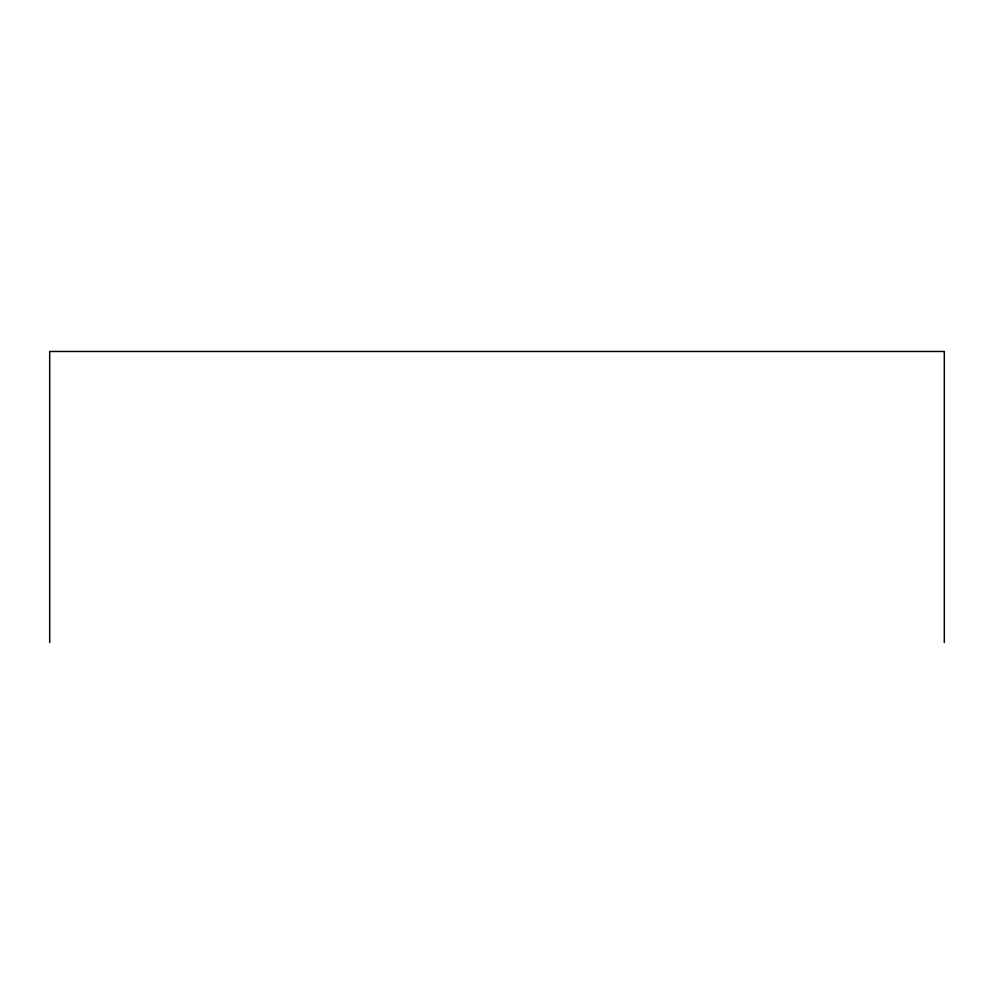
<?xml version="1.0" encoding="UTF-8"?>
<svg xmlns="http://www.w3.org/2000/svg" width="994" height="994" viewBox="0 0 994 994"><rect width="100%" height="100%" fill="white"/><g stroke="black" fill="none" stroke-linecap="round" stroke-linejoin="round"><path stroke-width="1.49" d="M944.3 642.534L944.3 351.466L49.7 351.466L49.7 642.534"/></g></svg>
